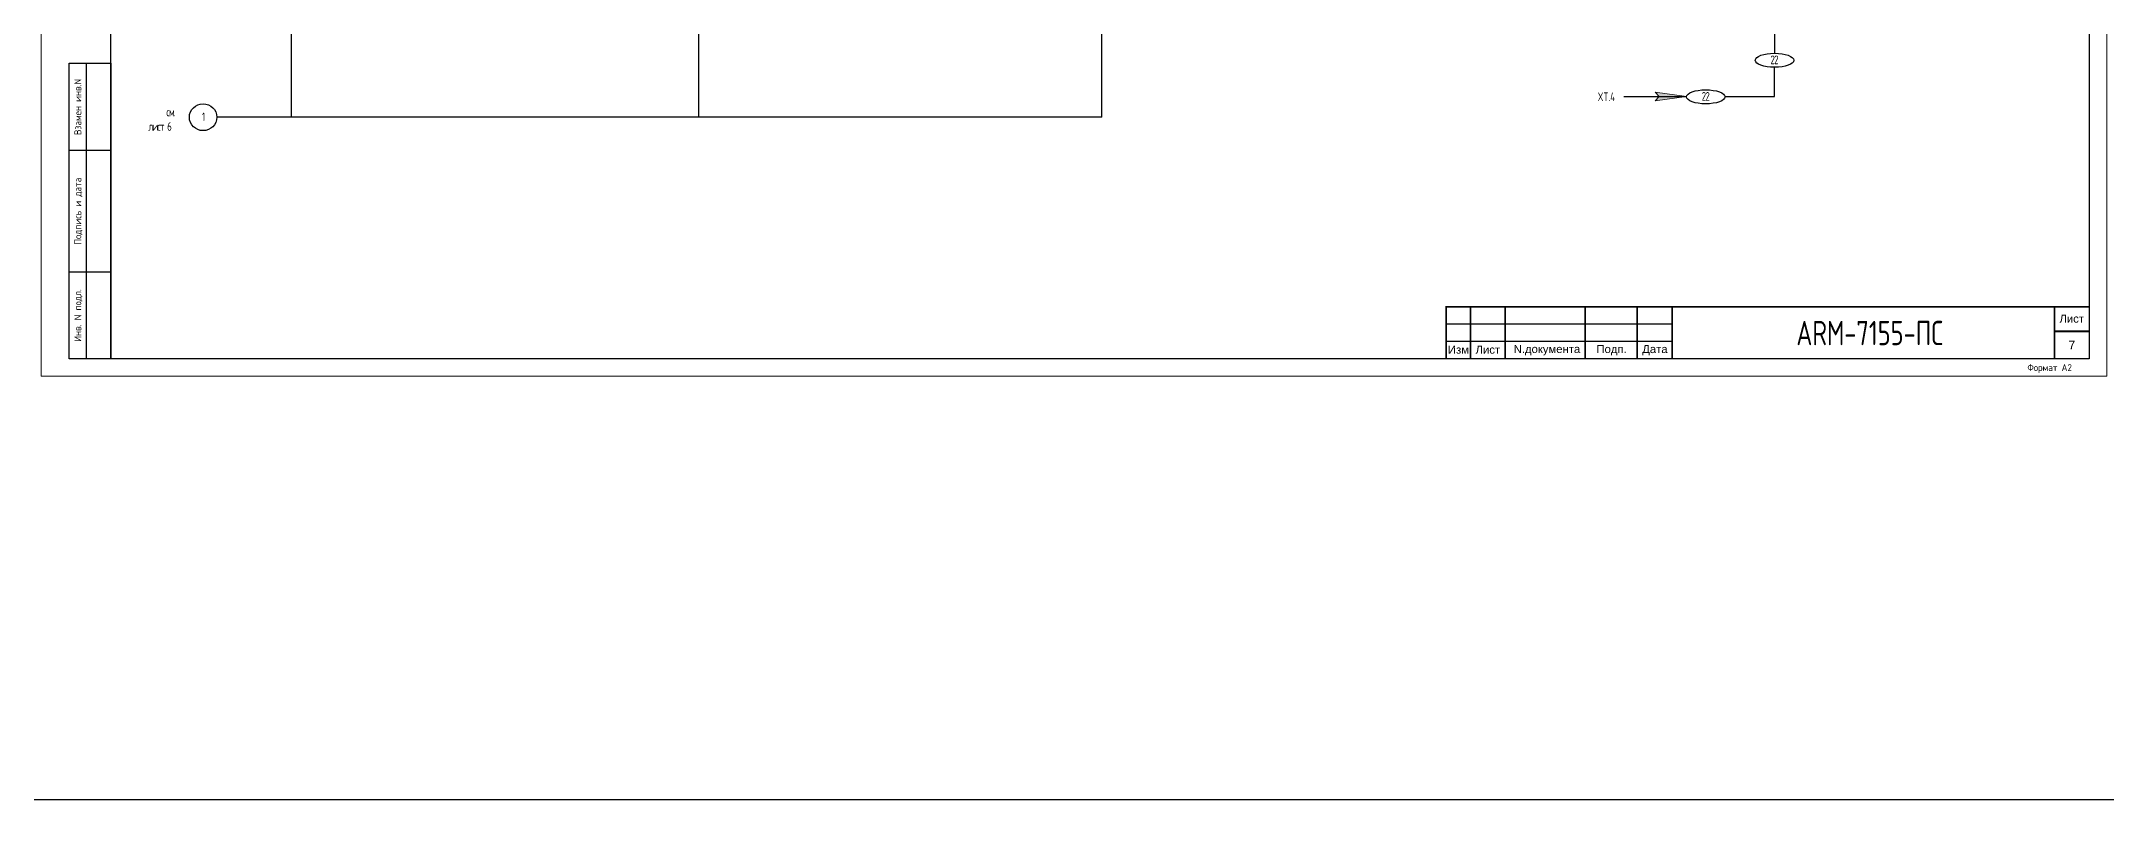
# Model space of a CAD drawing. Header units: millimetres. Extents: x 1414 to 7445, y -6250 to 7681.
# Drawn here: x 3475 to 4069, y -6250 to -6032 of the extents above; entities that cross this region are included whole.
import ezdxf
from ezdxf.enums import TextEntityAlignment as Align

# ---------------------------------------------------------------- set-up
doc = ezdxf.new("R2010")
doc.units = ezdxf.units.MM
doc.layers.get('DEFPOINTS').update_dxf_attribs({"lineweight": 0})
for name, color, linetype in [('FORMAT', 7, 'Continuous'), ('Рамка', 7, 'Continuous'), ('Схемы и шкафы', 7, 'Continuous')]:
    doc.layers.add(name, color=color, linetype=linetype)
doc.styles.add('ARIAL', font='arial.ttf', dxfattribs={"width": 0.8})
doc.styles.get("Standard").update_dxf_attribs({"font": 'romans.shx', "width": 0.7, "height": 2.5})
doc.styles.add('ГОСТ', font='', dxfattribs={"height": 2.5})
doc.styles.get('ГОСТ').set_extended_font_data('Arial', italic=True)
doc.linetypes.add('линии связи в трубе', pattern='A,1,5,["о",Standard,S=1,R=0,X=-2.54,Y=0.2],-0.1', length=6.1)

# ---------------------------------------------------------------- blocks, each defined once
blk = doc.blocks.new('Формат А2 (гор.)')
at = {"layer": 'DEFPOINTS'}
blk.add_lwpolyline([(0, 420), (594, 420), (594, 0), (0, 0), (0, 420)], dxfattribs=at)
at = {"layer": 'FORMAT', "lineweight": 30}
for points in [[(20, 415), (589, 415), (589, 5), (20, 5), (20, 415)], [(13, 5), (13, 90)], [(8, 65), (20, 65)], [(8, 30), (20, 30)]]:
    blk.add_lwpolyline(points, dxfattribs=at)
blk.add_lwpolyline([(8, 90), (20, 90), (20, 5), (8, 5)], close=True, dxfattribs=at)
at = {"layer": 'FORMAT', "width": 0.9}
for s, p in [('Взамен инв.N', (11.5, 77.45)), ('Подпись и дата', (11.5, 47.45)), ('Инв. N подл.', (11.5, 17.5))]:
    blk.add_text(s, height=2, rotation=90, dxfattribs=at).set_placement(p, align=Align.CENTER)
blk.add_text('Формат А2', height=2, dxfattribs=at).set_placement((584, 2.5), align=Align.MIDDLE_RIGHT)
blk = doc.blocks.new('*U156')
at = {"layer": 'FORMAT', "color": 7}
blk.add_blockref('Формат А2 (гор.)', (0, 0), dxfattribs=at)
blk = doc.blocks.new('*U46')
at = {"linetype": 'ByBlock', "lineweight": 20}
blk.add_hatch(color=0, dxfattribs=at).paths.add_polyline_path([(2.27, 0), (1.14, 1.23), (2.27, 2.46), (-6.75, 1.23)])
at = {"color": 0, "lineweight": 20}
for q in [(2.27, 2.46), (2.27, 0)]:
    blk.add_line((-6.75, 1.23), q, dxfattribs=at)
at = {"color": 0, "linetype": 'ByBlock', "lineweight": 20}
for p in [(2.27, 2.46), (2.27, 0)]:
    blk.add_line(p, (1.14, 1.23), dxfattribs=at)

msp = doc.modelspace()

# ---------------------------------------------------------------- linework, layer by layer
at = {"color": 3}
msp.add_lwpolyline([(1413.76, -5598.64), (4893.51, -5598.64), (4893.51, -6249.95), (1413.76, -6249.95)], close=True, dxfattribs=at)
at = {"color": 7, "const_width": 0.5}
msp.add_lwpolyline([(3885.68, -6108.27), (3885.68, -6123.27)], dxfattribs=at)
at = {"layer": 'Рамка', "color": 7}
for p, q in [((3943.68, -6113.2), (3878.68, -6113.2)), ((3943.68, -6118.2), (3878.68, -6118.2))]:
    msp.add_line(p, q, dxfattribs=at)
at = {"layer": 'Рамка', "color": 7, "const_width": 0.5}
for points in [[(4063.68, -6108.27), (3878.68, -6108.27), (3878.68, -6123.27)], [(3895.68, -6108.2), (3895.68, -6123.2)], [(3918.68, -6123.2), (3918.68, -6108.2)], [(3933.68, -6123.2), (3933.68, -6108.2)], [(3943.68, -6123.2), (3943.68, -6108.2)], [(4053.68, -6123.2), (4053.68, -6108.2)], [(4053.68, -6115.27), (4063.68, -6115.27)]]:
    msp.add_lwpolyline(points, dxfattribs=at)
at = {"layer": 'Схемы и шкафы', "color": 0, "lineweight": 30}
msp.add_line((3973.15, -6005.31), (3973.15, -6035.31), dxfattribs=at)
at = {"layer": 'Схемы и шкафы', "color": 5, "lineweight": 30}
for points in [[(3546.66, -6053.7), (3546.62, -5776.33)], [(3663.8, -6053.7), (3663.76, -5776.33)], [(3779.71, -6053.7), (3779.77, -5776.33)], [(3779.71, -6053.7), (3525.14, -6053.7)]]:
    msp.add_lwpolyline(points, dxfattribs=at)
at = {"layer": 'Схемы и шкафы', "color": 0, "lineweight": 30}
for points in [[(3958.9, -6047.74), (3973.15, -6047.74), (3973.15, -6039.36)], [(3929.86, -6047.74), (3947.87, -6047.74)]]:
    msp.add_lwpolyline(points, dxfattribs=at)
for centre in [(3973.15, -6037.34), (3953.38, -6047.85)]:
    msp.add_ellipse(centre, major_axis=(5.53, 0), ratio=0.36644, dxfattribs=at)
at = {"layer": 'Схемы и шкафы', "color": 5, "lineweight": 30}
msp.add_ellipse((3521.2, -6053.7), major_axis=(-3.94, 0), ratio=0.980565, start_param=-3.141592653589793, end_param=3.141592653589793, dxfattribs=at)

# ---------------------------------------------------------------- block references
at = {"layer": 'Рамка', "color": 7}
msp.add_blockref('*U156', (3474.68, -6128.2), dxfattribs=at)
at = {"layer": 'Схемы и шкафы', "color": 0, "linetype": 'линии связи в трубе', "lineweight": 0, "rotation": 180}
msp.add_blockref('*U46', (3941.11, -6046.51), dxfattribs=at)

# ---------------------------------------------------------------- texts
at = {"color": 7, "linetype": 'Continuous', "ltscale": 10, "style": 'ARIAL', "width": 1.011953}
for s, height, p in [('Лист', 2.301, (4058.63, -6111.65)), ('Изм.', 2.301, (3882.7, -6120.56)), ('Лист', 2.301, (3890.7, -6120.56)), ('N.документа', 2.3008, (3907.7, -6120.71)), ('Подп.', 2.301, (3926.29, -6120.71)), ('Дата', 2.301, (3938.75, -6120.71))]:
    msp.add_text(s, height=height, dxfattribs=at).set_placement(p, align=Align.MIDDLE)
at = {"color": 7, "lineweight": 20, "insert": (3924.78, -6047.84), "char_height": 2.5, "width": 31.2994, "attachment_point": 5}
msp.add_mtext('XT.4', dxfattribs=at)
at = {"color": 18, "linetype": 'ByBlock', "lineweight": 40, "true_color": 0x000000, "insert": (4000.56, -6115.77), "char_height": 7, "width": 120, "attachment_point": 5}
msp.add_mtext('{\\C7;ARM-7155-ПС}', dxfattribs=at)
at = {"color": 7, "lineweight": 0, "insert": (4058.68, -6119.2), "char_height": 2.5, "width": 10, "attachment_point": 5, "style": 'ГОСТ'}
msp.add_mtext('{\\fArial|b0|i0|c204|p34;7}', dxfattribs=at)
at = {"layer": 'Схемы и шкафы', "color": 0, "lineweight": 30, "char_height": 2.5, "width": 4.8699, "attachment_point": 1}
for insert in [(3969.62, -6035.96), (3949.84, -6046.47)]:
    msp.add_mtext('\\pi2.36991;{\\T0.8;22}', dxfattribs=dict(at, insert=insert))
at = {"layer": 'Схемы и шкафы', "lineweight": 20, "insert": (3503.07, -6054.3), "char_height": 2.5, "width": 10.4387, "attachment_point": 4}
msp.add_mtext('\\pi7.58869;{\\T0.8;см. \\P\\pi2.40536;лист 6}', dxfattribs=at)
at = {"layer": 'Схемы и шкафы', "color": 7, "lineweight": 30, "insert": (3516.42, -6052.36), "char_height": 2.5, "width": 4.8699, "attachment_point": 1}
msp.add_mtext('\\pi4.45324;{\\T0.8;1}', dxfattribs=at)

doc.saveas('drawing.dxf')
